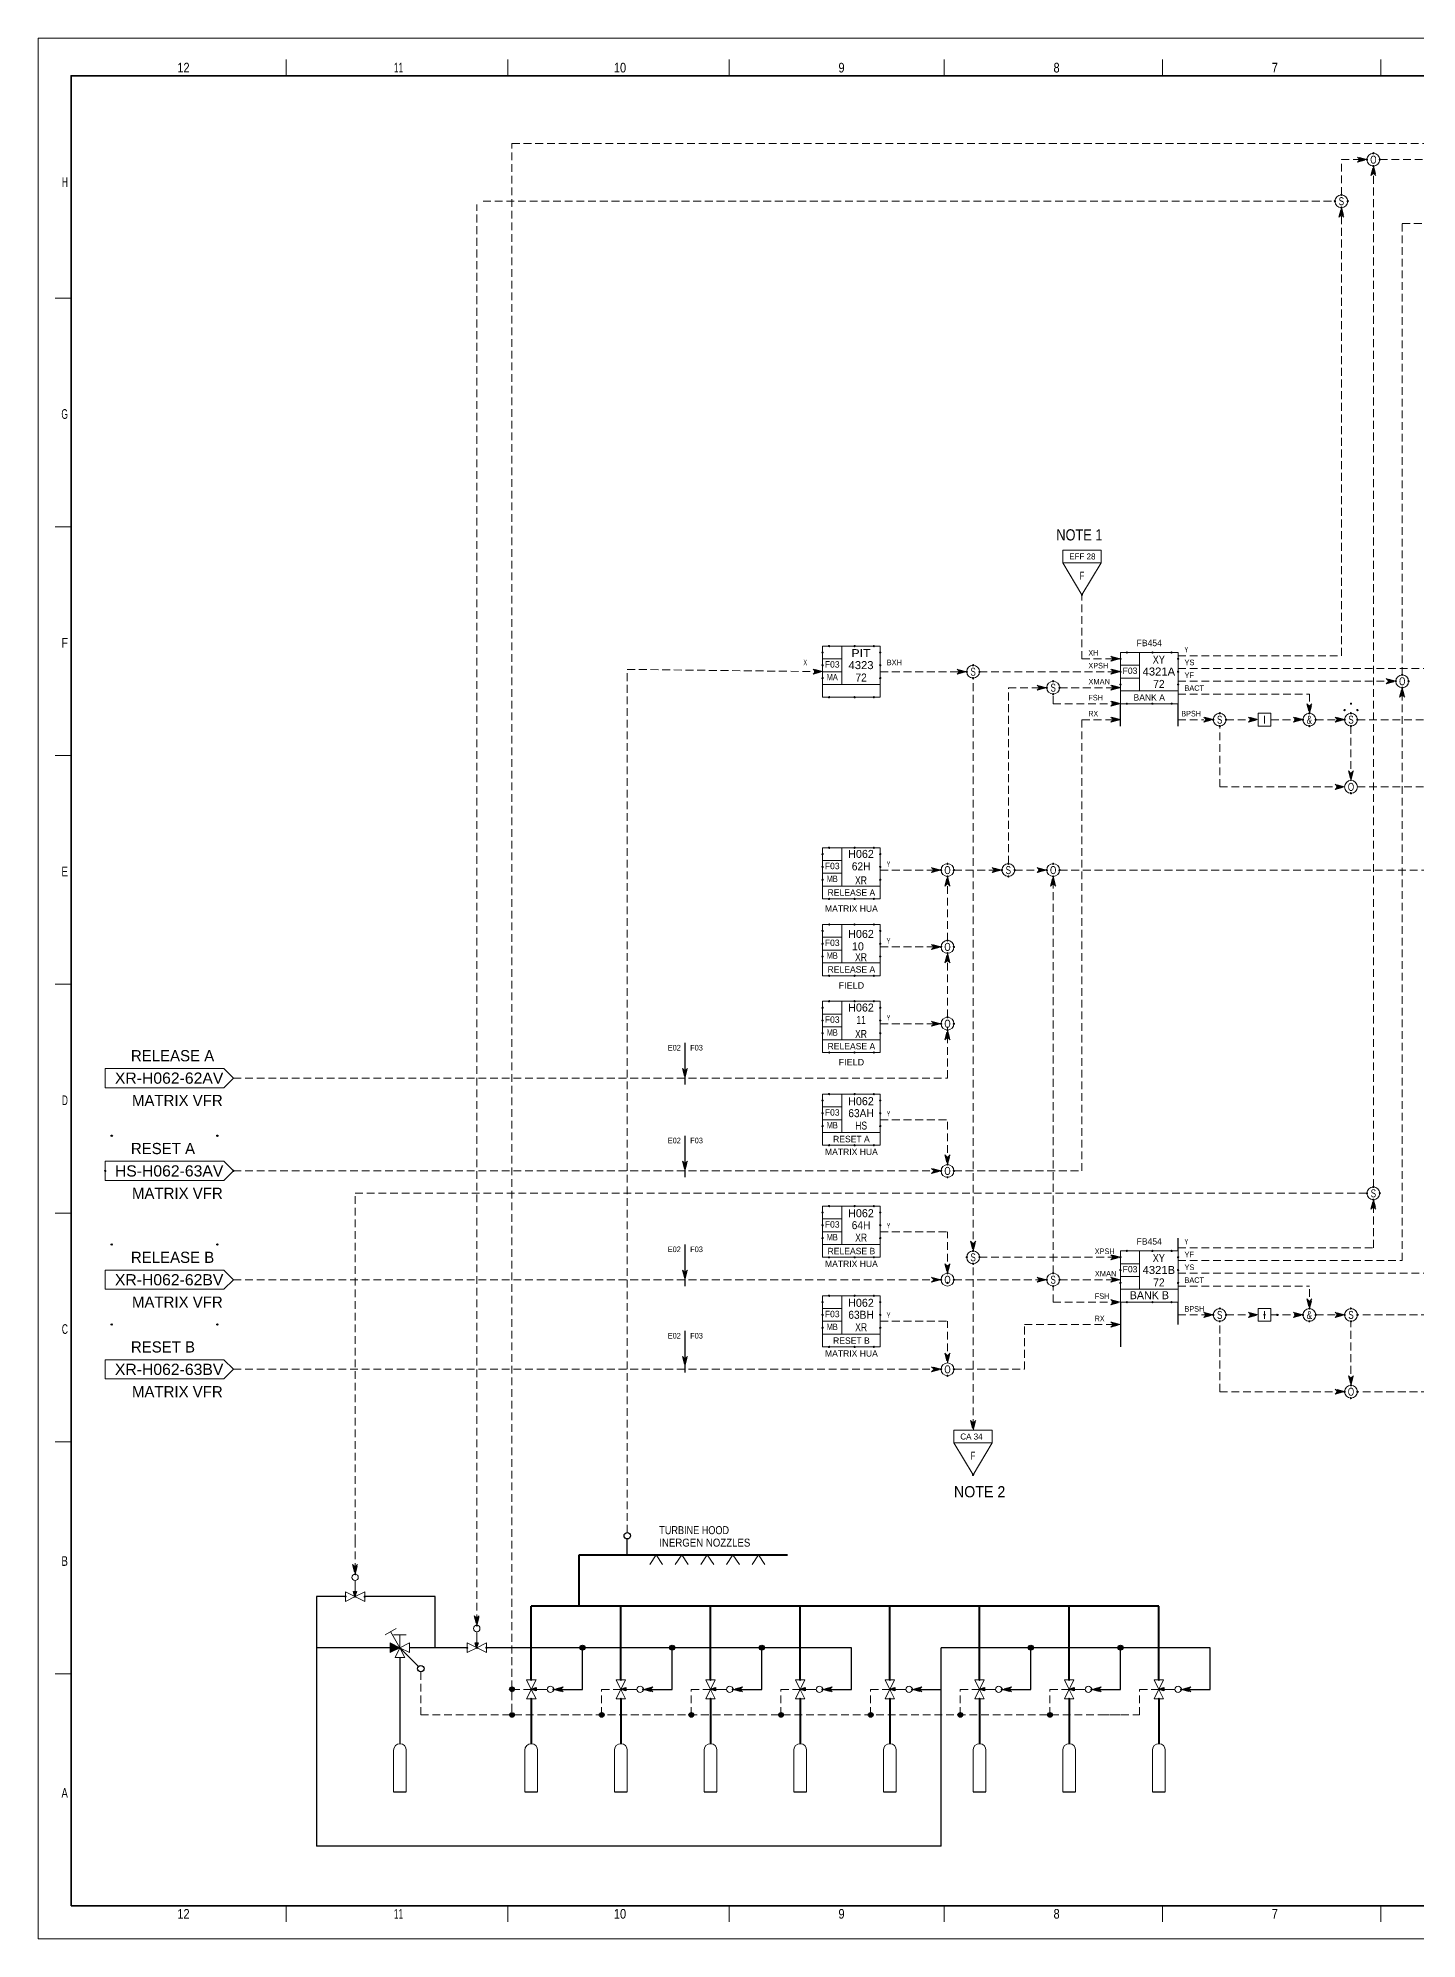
# Model space of a CAD drawing. Header units: millimetres. Extents: x 0 to 841, y 0 to 594.
# Drawn here: x 0 to 431, y 0 to 594 of the extents above; entities that cross this region are included whole.
import ezdxf
from ezdxf.enums import TextEntityAlignment as Align

# ---------------------------------------------------------------- set-up
doc = ezdxf.new("R2010")
doc.units = ezdxf.units.MM
doc.header["$LTSCALE"] = 0.81
doc.header["$PDMODE"] = 32
doc.header["$PDSIZE"] = 0.405
doc.linetypes.add('MEDIUM_DASHED', pattern=[4.5, 3, -1.5])
for name, color, linetype, lineweight in [('1', 7, 'Continuous', 13), ('18', 7, 'Continuous', 25), ('35', 7, 'Continuous', 25), ('46', 7, 'MEDIUM_DASHED', 13), ('47', 7, 'Continuous', 13), ('48', 7, 'Continuous', 13), ('49', 7, 'Continuous', 13), ('50', 7, 'Continuous', 25), ('51', 7, 'Continuous', 13), ('53', 7, 'Continuous', 13), ('8', 7, 'Continuous', 40), ('9', 7, 'Continuous', 13)]:
    doc.layers.add(name, color=color, linetype=linetype, lineweight=lineweight)
for name, color, linetype in [('12', 7, 'Continuous'), ('36', 7, 'Continuous'), ('43', 7, 'Continuous'), ('45', 7, 'Continuous')]:
    doc.layers.add(name, color=color, linetype=linetype)

msp = doc.modelspace()

# ---------------------------------------------------------------- hatches: boundary and pattern name
at = {"layer": '1'}
for points in [[(110, 92.5), (113, 91), (110, 89.5)], [(170.7685, 91.0189, 1), (169.2693, 91.0189, 1)], [(198.7685, 91.0189, 1), (197.2693, 91.0189, 1)], [(226.7685, 91.0189, 1), (225.2693, 91.0189, 1)], [(310.7685, 91.0189, 1), (309.2693, 91.0189, 1)], [(338.7685, 91.0189, 1), (337.2693, 91.0189, 1)], [(148.7685, 78.0189, 1), (147.2693, 78.0189, 1)], [(148.7685, 70.0189, 1), (147.2693, 70.0189, 1)], [(176.7685, 70.0189, 1), (175.2693, 70.0189, 1)], [(204.7685, 70.0189, 1), (203.2693, 70.0189, 1)], [(232.7685, 70.0189, 1), (231.2693, 70.0189, 1)], [(260.7685, 70.0189, 1), (259.2693, 70.0189, 1)], [(288.7685, 70.0189, 1), (287.2693, 70.0189, 1)], [(316.7685, 70.0189, 1), (315.2693, 70.0189, 1)]]:
    msp.add_hatch(color=256, dxfattribs=at).paths.add_polyline_path(points)

# ---------------------------------------------------------------- linework, layer by layer
for p, q in [((77.4913, 587.2614), (77.4913, 582.2276)), ((77.4913, 587.2614), (77.4913, 582.2276)), ((146.6543, 587.2614), (146.6543, 582.2276)), ((146.6543, 587.2614), (146.6543, 582.2276)), ((215.8173, 587.2614), (215.8173, 582.2276)), ((215.8173, 587.2614), (215.8173, 582.2276)), ((282.9756, 587.2614), (282.9756, 582.2276)), ((282.9756, 587.2614), (282.9756, 582.2276)), ((351.1362, 587.2614), (351.1362, 582.2276)), ((351.1362, 587.2614), (351.1362, 582.2276)), ((419.2969, 587.2614), (419.2969, 582.2276)), ((419.2969, 587.2614), (419.2969, 582.2276)), ((10.3331, 512.7606), (5.3213, 512.7606)), ((10.3331, 512.7606), (5.3213, 512.7606)), ((10.3331, 441.2795), (5.3213, 441.2795)), ((10.3331, 441.2795), (5.3213, 441.2795)), ((10.3331, 369.7992), (5.3213, 369.7992)), ((10.3331, 369.7992), (5.3213, 369.7992)), ((10.3331, 298.3181), (5.3213, 298.3181)), ((10.3331, 298.3181), (5.3213, 298.3181)), ((10.3331, 226.8378), (5.3213, 226.8378)), ((10.3331, 226.8378), (5.3213, 226.8378)), ((10.3331, 155.3567), (5.3213, 155.3567)), ((10.3331, 155.3567), (5.3213, 155.3567)), ((193, 120), (190.9992, 117)), ((193, 120), (195, 117)), ((201, 120), (198.9992, 117)), ((201, 120), (203, 117)), ((209, 120), (206.9992, 117)), ((209, 120), (211, 117)), ((217, 120), (214.9992, 117)), ((217, 120), (219, 117)), ((225, 120), (222.9992, 117)), ((225, 120), (227, 117)), ((108.3528, 95.0488), (111.8173, 97.0488)), ((113, 91), (110.085, 96.0488)), ((111, 95), (115, 95)), ((113, 91), (111.5, 88)), ((113, 91), (113, 95)), ((114.5, 88), (113, 91)), ((111.5, 88), (114.5, 88)), ((10.3331, 82.8693), (5.3213, 82.8693)), ((10.3331, 82.8693), (5.3213, 82.8693)), ((111, 46), (111, 59)), ((115, 46), (115, 59)), ((152, 46), (152, 59)), ((156, 46), (156, 59)), ((180, 46), (180, 59)), ((184, 46), (184, 59)), ((208, 46), (208, 59)), ((212, 46), (212, 59)), ((236, 46), (236, 59)), ((240, 46), (240, 59)), ((264, 46), (264, 59)), ((268, 46), (268, 59)), ((292, 46), (292, 59)), ((296, 46), (296, 59)), ((320, 46), (320, 59)), ((324, 46), (324, 59)), ((348, 46), (348, 59)), ((352, 46), (352, 59)), ((77.4913, 10.3819), (77.4913, 5.348)), ((77.4913, 10.3819), (77.4913, 5.348)), ((146.6543, 10.3819), (146.6543, 5.348)), ((146.6543, 10.3819), (146.6543, 5.348)), ((215.8173, 10.3819), (215.8173, 5.348)), ((215.8173, 10.3819), (215.8173, 5.348)), ((282.9756, 10.3819), (282.9756, 5.348)), ((282.9756, 10.3819), (282.9756, 5.348)), ((351.1362, 10.3819), (351.1362, 5.348)), ((351.1362, 10.3819), (351.1362, 5.348)), ((419.2969, 10.3819), (419.2969, 5.348)), ((419.2969, 10.3819), (419.2969, 5.348))]:
    msp.add_line(p, q, dxfattribs=at)
at = {"layer": '1', "lineweight": 25}
for p, q in [((338, 379), (338, 386)), ((356, 379), (356, 386)), ((202, 280), (202, 267)), ((202, 251), (202, 238)), ((202, 217), (202, 204)), ((356, 215), (356, 219)), ((338, 199), (338, 185)), ((356, 192), (356, 199)), ((202, 190), (202, 177)), ((10.3331, 10.3819), (10.3331, 156.3638)), ((184, 120), (184, 125)), ((113, 91), (118.8283, 85.1717)), ((111.0008, 46.0008), (115.0008, 46.0008)), ((152.0008, 46.0008), (156.0008, 46.0008)), ((180.0008, 46.0008), (184.0008, 46.0008)), ((208.0008, 46.0008), (212.0008, 46.0008)), ((236.0008, 46.0008), (240.0008, 46.0008)), ((264.0008, 46.0008), (268.0008, 46.0008)), ((292.0008, 46.0008), (296.0008, 46.0008)), ((320.0008, 46.0008), (324.0008, 46.0008)), ((348.0008, 46.0008), (352.0008, 46.0008))]:
    msp.add_line(p, q, dxfattribs=at)
at = {"layer": '1', "lineweight": 35}
msp.add_line((648.9504, 10.3819), (10.3331, 10.3819), dxfattribs=at)
msp.add_lwpolyline([(829.263, 112.0142), (829.263, 582.2276), (10.3331, 582.2276), (10.3331, 10.3819)], dxfattribs=at)
msp.add_lwpolyline([(829.263, 112.0142), (829.263, 582.2276), (10.3331, 582.2276), (10.3331, 10.3819)], dxfattribs=at)
at = {"layer": '1', "lineweight": 25}
msp.add_lwpolyline([(648.9504, 10.3819), (10.3331, 10.3819), (10.3331, 156.3638)], dxfattribs=at)
at = {"layer": '1'}
for points in [[(110, 92.5), (113, 91), (110, 89.5)], [(110, 92.5), (113, 91), (110, 89.5)], [(113, 91), (116, 89.5), (116, 92.5)]]:
    msp.add_lwpolyline(points, close=True, dxfattribs=at)
at = {"layer": '1', "lineweight": 25}
for centre, radius in [((184, 126), 1), ((170.0189, 91.0189), 0.7496), ((198.0189, 91.0189), 0.7496), ((226.0189, 91.0189), 0.7496), ((310.0189, 91.0189), 0.7496), ((338.0189, 91.0189), 0.7496), ((119.5355, 84.4645), 1), ((148.0189, 78.0189), 0.7496), ((148.0189, 70.0189), 0.7496), ((176.0189, 70.0189), 0.7496), ((204.0189, 70.0189), 0.7496), ((232.0189, 70.0189), 0.7496), ((260.0189, 70.0189), 0.7496), ((288.0189, 70.0189), 0.7496), ((316.0189, 70.0189), 0.7496)]:
    msp.add_circle(centre, radius, dxfattribs=at)
at = {"layer": '1'}
for centre in [(113, 59), (154, 59), (182, 59), (210, 59), (238, 59), (266, 59), (294, 59), (322, 59), (350, 59)]:
    msp.add_arc(centre, 2, 0, 179.99999, dxfattribs=at)
at = {"layer": '18'}
for p, q in [((110, 91), (87, 91)), ((134, 91), (116, 91)), ((254, 91), (140, 91)), ((170, 78), (170, 91)), ((198, 78), (198, 91)), ((226, 78), (226, 91)), ((254, 78), (254, 91)), ((282, 29), (282, 91)), ((113, 88), (113, 61)), ((161, 78), (170, 78)), ((189, 78), (198, 78)), ((219, 78), (226, 78)), ((247, 78), (254, 78)), ((275, 78), (282, 78)), ((282, 29), (87, 29))]:
    msp.add_line(p, q, dxfattribs=at)
for points in [[(96, 107), (87, 107), (87, 29)], [(124, 91), (124, 107), (102, 107)], [(359, 78), (366, 78), (366, 91), (282, 91)], [(303, 78), (310, 78), (310, 91)], [(331, 78), (338, 78), (338, 91)]]:
    msp.add_lwpolyline(points, dxfattribs=at)
at = {"layer": '43'}
for p in [(23, 251), (56, 251), (23, 217), (56, 217), (23, 192), (56, 192)]:
    msp.add_point(p, dxfattribs=at)
at = {"layer": '46'}
for p, q in [((148, 71), (148, 561)), ((148, 561), (458, 561)), ((417, 235), (417, 554)), ((419, 556), (436, 556)), ((137, 99), (137, 542)), ((139, 543), (405, 543)), ((407, 401), (407, 541)), ((426, 536), (483, 536)), ((426, 395), (426, 536)), ((326, 400), (326, 420)), ((326, 400), (338, 400)), ((356, 401), (407, 401)), ((184, 396.7173), (245, 396)), ((184, 127), (184, 396.7173)), ((263, 396), (290, 396)), ((292, 215), (292, 394)), ((294, 396), (338, 396)), ((356, 397), (458, 397)), ((356, 393), (424, 393)), ((303, 336), (303, 391)), ((303, 391), (315, 391)), ((317, 386), (317, 389)), ((319, 391), (338, 391)), ((356, 389), (397, 389)), ((397, 383), (397, 389)), ((426, 212), (426, 391)), ((317, 386), (338, 386)), ((326, 381), (338, 381)), ((326, 240), (326, 381)), ((356, 381), (364, 381)), ((371, 381), (380, 381)), ((385, 381), (395, 381)), ((399, 381), (408, 381)), ((412, 381), (777, 381)), ((369, 360), (369, 379)), ((410, 362), (410, 379)), ((369, 360), (408, 360)), ((412, 360), (777, 360)), ((263, 334), (282, 334)), ((286, 334), (301, 334)), ((305, 334), (315, 334)), ((319, 334), (445, 334)), ((284, 312), (284, 332)), ((317, 208), (317, 332)), ((263, 310), (282, 310)), ((284, 288), (284, 308)), ((263, 286), (282, 286)), ((284, 269), (284, 285)), ((61, 269), (284, 269)), ((263, 256), (284, 256)), ((284, 242), (284, 256)), ((61, 240), (282, 240)), ((286, 240), (326, 240)), ((99, 233), (415, 233)), ((99, 124), (99, 233)), ((417, 216), (417, 231)), ((263, 221), (284, 221)), ((284, 208), (284, 221)), ((356, 216), (417, 216)), ((292, 160), (292, 211)), ((294, 213), (338, 213)), ((356, 212), (426, 212)), ((356, 208), (458, 208)), ((61, 206), (282, 206)), ((286, 206), (315, 206)), ((317, 199), (317, 204)), ((319, 206), (338, 206)), ((356, 204), (397, 204)), ((397, 197), (397, 204)), ((263, 193), (284, 193)), ((284, 180), (284, 193)), ((308, 178), (308, 192)), ((356, 195), (367, 195)), ((369, 171), (369, 193)), ((371, 195), (380, 195)), ((385, 195), (395, 195)), ((399, 195), (408, 195)), ((410, 173), (410, 193)), ((777, 195), (412, 195)), ((61, 178), (282, 178)), ((286, 178), (308, 178)), ((369, 171), (408, 171)), ((777, 171), (412, 171)), ((99, 115), (99, 124)), ((119.5354, 70), (119.5354, 83.4646)), ((148, 78), (154, 78)), ((176, 78), (182, 78)), ((176, 70), (176, 78)), ((204, 78), (210, 78)), ((204, 70), (204, 78)), ((232, 78), (238, 78)), ((232, 70), (232, 78)), ((260, 78), (266, 78)), ((260, 70), (260, 78)), ((288, 78), (294, 78)), ((288, 70), (288, 78)), ((316, 78), (322, 78)), ((316, 70), (316, 78)), ((316, 78), (322, 78)), ((344, 78), (350, 78)), ((332, 70), (338, 70))]:
    msp.add_line(p, q, dxfattribs=at)
for points in [[(407, 545), (407, 556), (415, 556), (412, 556.8), (412.8, 556), (412, 555.2), (415, 556)], [(317, 199), (338, 199), (335, 199.8), (335.8, 199), (335, 198.2), (338, 199)], [(308, 192), (338, 192), (335, 192.8), (335.8, 192), (335, 191.2), (338, 192)], [(119.5354, 70), (344, 70), (344, 78)]]:
    msp.add_lwpolyline(points, dxfattribs=at)
for points in [[(414.6, 556), (412.4, 556.6), (413, 556), (412.4, 555.4)], [(414.2, 556), (412.8, 556.4), (413.2, 556), (412.8, 555.6)], [(413.8, 556), (413.2, 556.2), (413.4, 556), (413.2, 555.8)], [(417, 554), (417.8, 551), (417, 551.8), (416.2, 551)], [(417, 553.6), (417.6, 551.4), (417, 552), (416.4, 551.4)], [(417, 553.2), (417.4, 551.8), (417, 552.2), (416.6, 551.8)], [(417, 552.8), (417.2, 552.2), (417, 552.4), (416.8, 552.2)], [(407, 541), (407.8, 538), (407, 538.8), (406.2, 538)], [(407, 540.6), (407.6, 538.4), (407, 539), (406.4, 538.4)], [(407, 540.2), (407.4, 538.8), (407, 539.2), (406.6, 538.8)], [(407, 539.8), (407.2, 539.2), (407, 539.4), (406.8, 539.2)], [(338.0157, 400.0315), (335.0157, 400.8315), (335.8157, 400.0315), (335.0157, 399.2315)], [(337.6157, 400.0315), (335.4157, 400.6315), (336.0157, 400.0315), (335.4157, 399.4315)], [(337.2157, 400.0315), (335.8157, 400.4315), (336.2157, 400.0315), (335.8157, 399.6315)], [(336.8157, 400.0315), (336.2157, 400.2315), (336.4157, 400.0315), (336.2157, 399.8315)], [(245.0157, 396.0315), (242.0157, 396.8315), (242.8157, 396.0315), (242.0157, 395.2315)], [(244.6157, 396.0315), (242.4157, 396.6315), (243.0157, 396.0315), (242.4157, 395.4315)], [(244.2157, 396.0315), (242.8157, 396.4315), (243.2157, 396.0315), (242.8157, 395.6315)], [(243.8157, 396.0315), (243.2157, 396.2315), (243.4157, 396.0315), (243.2157, 395.8315)], [(290, 396), (287, 396.8), (287.8, 396), (287, 395.2)], [(289.6, 396), (287.4, 396.6), (288, 396), (287.4, 395.4)], [(289.2, 396), (287.8, 396.4), (288.2, 396), (287.8, 395.6)], [(288.8, 396), (288.2, 396.2), (288.4, 396), (288.2, 395.8)], [(338.0157, 396.0315), (335.0157, 396.8315), (335.8157, 396.0315), (335.0157, 395.2315)], [(337.6157, 396.0315), (335.4157, 396.6315), (336.0157, 396.0315), (335.4157, 395.4315)], [(337.2157, 396.0315), (335.8157, 396.4315), (336.2157, 396.0315), (335.8157, 395.6315)], [(336.8157, 396.0315), (336.2157, 396.2315), (336.4157, 396.0315), (336.2157, 395.8315)], [(424.0157, 393.0315), (421.0157, 393.8315), (421.8157, 393.0315), (421.0157, 392.2315)], [(423.6157, 393.0315), (421.4157, 393.6315), (422.0157, 393.0315), (421.4157, 392.4315)], [(423.2157, 393.0315), (421.8157, 393.4315), (422.2157, 393.0315), (421.8157, 392.6315)], [(422.8157, 393.0315), (422.2157, 393.2315), (422.4157, 393.0315), (422.2157, 392.8315)], [(315, 391), (312, 391.8), (312.8, 391), (312, 390.2)], [(314.6, 391), (312.4, 391.6), (313, 391), (312.4, 390.4)], [(314.2, 391), (312.8, 391.4), (313.2, 391), (312.8, 390.6)], [(313.8, 391), (313.2, 391.2), (313.4, 391), (313.2, 390.8)], [(338.0157, 391.0315), (335.0157, 391.8315), (335.8157, 391.0315), (335.0157, 390.2315)], [(338.0157, 386.0315), (335.0157, 386.8315), (335.8157, 386.0315), (335.0157, 385.2315)], [(337.6157, 391.0315), (335.4157, 391.6315), (336.0157, 391.0315), (335.4157, 390.4315)], [(337.6157, 386.0315), (335.4157, 386.6315), (336.0157, 386.0315), (335.4157, 385.4315)], [(337.2157, 391.0315), (335.8157, 391.4315), (336.2157, 391.0315), (335.8157, 390.6315)], [(337.2157, 386.0315), (335.8157, 386.4315), (336.2157, 386.0315), (335.8157, 385.6315)], [(336.8157, 391.0315), (336.2157, 391.2315), (336.4157, 391.0315), (336.2157, 390.8315)], [(336.8157, 386.0315), (336.2157, 386.2315), (336.4157, 386.0315), (336.2157, 385.8315)], [(426, 391), (426.8, 388), (426, 388.8), (425.2, 388)], [(426, 390.6), (426.6, 388.4), (426, 389), (425.4, 388.4)], [(426, 390.2), (426.4, 388.8), (426, 389.2), (425.6, 388.8)], [(426, 389.8), (426.2, 389.2), (426, 389.4), (425.8, 389.2)], [(338.0157, 381.0315), (335.0157, 381.8315), (335.8157, 381.0315), (335.0157, 380.2315)], [(337.6157, 381.0315), (335.4157, 381.6315), (336.0157, 381.0315), (335.4157, 380.4315)], [(337.2157, 381.0315), (335.8157, 381.4315), (336.2157, 381.0315), (335.8157, 380.6315)], [(336.8157, 381.0315), (336.2157, 381.2315), (336.4157, 381.0315), (336.2157, 380.8315)], [(367.0157, 381.0315), (364.0157, 381.8315), (364.8157, 381.0315), (364.0157, 380.2315)], [(366.6157, 381.0315), (364.4157, 381.6315), (365.0157, 381.0315), (364.4157, 380.4315)], [(366.2157, 381.0315), (364.8157, 381.4315), (365.2157, 381.0315), (364.8157, 380.6315)], [(365.8157, 381.0315), (365.2157, 381.2315), (365.4157, 381.0315), (365.2157, 380.8315)], [(381.0157, 381.0315), (378.0157, 381.8315), (378.8157, 381.0315), (378.0157, 380.2315)], [(380.6157, 381.0315), (378.4157, 381.6315), (379.0157, 381.0315), (378.4157, 380.4315)], [(380.2157, 381.0315), (378.8157, 381.4315), (379.2157, 381.0315), (378.8157, 380.6315)], [(379.8157, 381.0315), (379.2157, 381.2315), (379.4157, 381.0315), (379.2157, 380.8315)], [(395.0157, 381.0315), (392.0157, 381.8315), (392.8157, 381.0315), (392.0157, 380.2315)], [(394.6157, 381.0315), (392.4157, 381.6315), (393.0157, 381.0315), (392.4157, 380.4315)], [(394.2157, 381.0315), (392.8157, 381.4315), (393.2157, 381.0315), (392.8157, 380.6315)], [(393.8157, 381.0315), (393.2157, 381.2315), (393.4157, 381.0315), (393.2157, 380.8315)], [(397, 383), (397.8, 386), (397, 385.2), (396.2, 386)], [(397, 383.4), (397.6, 385.6), (397, 385), (396.4, 385.6)], [(397, 383.8), (397.4, 385.2), (397, 384.8), (396.6, 385.2)], [(397, 384.2), (397.2, 384.8), (397, 384.6), (396.8, 384.8)], [(408.0157, 381.0315), (405.0157, 381.8315), (405.8157, 381.0315), (405.0157, 380.2315)], [(407.6157, 381.0315), (405.4157, 381.6315), (406.0157, 381.0315), (405.4157, 380.4315)], [(407.2157, 381.0315), (405.8157, 381.4315), (406.2157, 381.0315), (405.8157, 380.6315)], [(406.8157, 381.0315), (406.2157, 381.2315), (406.4157, 381.0315), (406.2157, 380.8315)], [(410, 362), (410.8, 365), (410, 364.2), (409.2, 365)], [(410, 362.4), (410.6, 364.6), (410, 364), (409.4, 364.6)], [(410, 362.8), (410.4, 364.2), (410, 363.8), (409.6, 364.2)], [(410, 363.2), (410.2, 363.8), (410, 363.6), (409.8, 363.8)], [(408.0157, 360.0315), (405.0157, 360.8315), (405.8157, 360.0315), (405.0157, 359.2315)], [(407.6157, 360.0315), (405.4157, 360.6315), (406.0157, 360.0315), (405.4157, 359.4315)], [(407.2157, 360.0315), (405.8157, 360.4315), (406.2157, 360.0315), (405.8157, 359.6315)], [(406.8157, 360.0315), (406.2157, 360.2315), (406.4157, 360.0315), (406.2157, 359.8315)], [(282, 334), (279, 334.8), (279.8, 334), (279, 333.2)], [(281.6, 334), (279.4, 334.6), (280, 334), (279.4, 333.4)], [(281.2, 334), (279.8, 334.4), (280.2, 334), (279.8, 333.6)], [(280.8, 334), (280.2, 334.2), (280.4, 334), (280.2, 333.8)], [(301, 334), (298, 334.8), (298.8, 334), (298, 333.2)], [(300.6, 334), (298.4, 334.6), (299, 334), (298.4, 333.4)], [(300.2, 334), (298.8, 334.4), (299.2, 334), (298.8, 333.6)], [(299.8, 334), (299.2, 334.2), (299.4, 334), (299.2, 333.8)], [(315, 334), (312, 334.8), (312.8, 334), (312, 333.2)], [(314.6, 334), (312.4, 334.6), (313, 334), (312.4, 333.4)], [(314.2, 334), (312.8, 334.4), (313.2, 334), (312.8, 333.6)], [(313.8, 334), (313.2, 334.2), (313.4, 334), (313.2, 333.8)], [(284, 332), (284.8, 329), (284, 329.8), (283.2, 329)], [(284, 331.6), (284.6, 329.4), (284, 330), (283.4, 329.4)], [(284, 331.2), (284.4, 329.8), (284, 330.2), (283.6, 329.8)], [(284, 330.8), (284.2, 330.2), (284, 330.4), (283.8, 330.2)], [(317, 332), (317.8, 329), (317, 329.8), (316.2, 329)], [(317, 331.6), (317.6, 329.4), (317, 330), (316.4, 329.4)], [(317, 331.2), (317.4, 329.8), (317, 330.2), (316.6, 329.8)], [(317, 330.8), (317.2, 330.2), (317, 330.4), (316.8, 330.2)], [(282, 310), (279, 310.8), (279.8, 310), (279, 309.2)], [(281.6, 310), (279.4, 310.6), (280, 310), (279.4, 309.4)], [(281.2, 310), (279.8, 310.4), (280.2, 310), (279.8, 309.6)], [(280.8, 310), (280.2, 310.2), (280.4, 310), (280.2, 309.8)], [(284, 308), (284.8, 305), (284, 305.8), (283.2, 305)], [(284, 307.6), (284.6, 305.4), (284, 306), (283.4, 305.4)], [(284, 307.2), (284.4, 305.8), (284, 306.2), (283.6, 305.8)], [(284, 306.8), (284.2, 306.2), (284, 306.4), (283.8, 306.2)], [(282, 286), (279, 286.8), (279.8, 286), (279, 285.2)], [(281.6, 286), (279.4, 286.6), (280, 286), (279.4, 285.4)], [(281.2, 286), (279.8, 286.4), (280.2, 286), (279.8, 285.6)], [(280.8, 286), (280.2, 286.2), (280.4, 286), (280.2, 285.8)], [(284, 284), (284.8, 281), (284, 281.8), (283.2, 281)], [(284, 283.6), (284.6, 281.4), (284, 282), (283.4, 281.4)], [(284, 283.2), (284.4, 281.8), (284, 282.2), (283.6, 281.8)], [(284, 282.8), (284.2, 282.2), (284, 282.4), (283.8, 282.2)], [(202, 269), (202.8, 272), (202, 271.2), (201.2, 272)], [(202, 269.4), (202.6, 271.6), (202, 271), (201.4, 271.6)], [(202, 269.8), (202.4, 271.2), (202, 270.8), (201.6, 271.2)], [(202, 270.2), (202.2, 270.8), (202, 270.6), (201.8, 270.8)], [(284, 242), (284.8, 245), (284, 244.2), (283.2, 245)], [(284, 242.4), (284.6, 244.6), (284, 244), (283.4, 244.6)], [(284, 242.8), (284.4, 244.2), (284, 243.8), (283.6, 244.2)], [(284, 243.2), (284.2, 243.8), (284, 243.6), (283.8, 243.8)], [(202, 240), (202.8, 243), (202, 242.2), (201.2, 243)], [(202, 240.4), (202.6, 242.6), (202, 242), (201.4, 242.6)], [(202, 240.8), (202.4, 242.2), (202, 241.8), (201.6, 242.2)], [(202, 241.2), (202.2, 241.8), (202, 241.6), (201.8, 241.8)], [(282, 240), (279, 240.8), (279.8, 240), (279, 239.2)], [(281.6, 240), (279.4, 240.6), (280, 240), (279.4, 239.4)], [(281.2, 240), (279.8, 240.4), (280.2, 240), (279.8, 239.6)], [(280.8, 240), (280.2, 240.2), (280.4, 240), (280.2, 239.8)], [(417, 231), (417.8, 228), (417, 228.8), (416.2, 228)], [(417, 230.6), (417.6, 228.4), (417, 229), (416.4, 228.4)], [(417, 230.2), (417.4, 228.8), (417, 229.2), (416.6, 228.8)], [(417, 229.8), (417.2, 229.2), (417, 229.4), (416.8, 229.2)], [(292, 215), (292.8, 218), (292, 217.2), (291.2, 218)], [(292, 215.4), (292.6, 217.6), (292, 217), (291.4, 217.6)], [(292, 215.8), (292.4, 217.2), (292, 216.8), (291.6, 217.2)], [(292, 216.2), (292.2, 216.8), (292, 216.6), (291.8, 216.8)], [(202, 206), (202.8, 209), (202, 208.2), (201.2, 209)], [(202, 206.4), (202.6, 208.6), (202, 208), (201.4, 208.6)], [(202, 206.8), (202.4, 208.2), (202, 207.8), (201.6, 208.2)], [(284, 208), (284.8, 211), (284, 210.2), (283.2, 211)], [(284, 208.4), (284.6, 210.6), (284, 210), (283.4, 210.6)], [(284, 208.8), (284.4, 210.2), (284, 209.8), (283.6, 210.2)], [(284, 209.2), (284.2, 209.8), (284, 209.6), (283.8, 209.8)], [(338, 213), (335, 213.8), (335.8, 213), (335, 212.2)], [(337.6, 213), (335.4, 213.6), (336, 213), (335.4, 212.4)], [(337.2, 213), (335.8, 213.4), (336.2, 213), (335.8, 212.6)], [(336.8, 213), (336.2, 213.2), (336.4, 213), (336.2, 212.8)], [(202, 207.2), (202.2, 207.8), (202, 207.6), (201.8, 207.8)], [(282, 206), (279, 206.8), (279.8, 206), (279, 205.2)], [(281.6, 206), (279.4, 206.6), (280, 206), (279.4, 205.4)], [(281.2, 206), (279.8, 206.4), (280.2, 206), (279.8, 205.6)], [(280.8, 206), (280.2, 206.2), (280.4, 206), (280.2, 205.8)], [(315, 206), (312, 206.8), (312.8, 206), (312, 205.2)], [(314.6, 206), (312.4, 206.6), (313, 206), (312.4, 205.4)], [(314.2, 206), (312.8, 206.4), (313.2, 206), (312.8, 205.6)], [(313.8, 206), (313.2, 206.2), (313.4, 206), (313.2, 205.8)], [(338, 206), (335, 206.8), (335.8, 206), (335, 205.2)], [(337.6, 206), (335.4, 206.6), (336, 206), (335.4, 205.4)], [(337.2, 206), (335.8, 206.4), (336.2, 206), (335.8, 205.6)], [(336.8, 206), (336.2, 206.2), (336.4, 206), (336.2, 205.8)], [(337.6, 199), (335.4, 199.6), (336, 199), (335.4, 198.4)], [(337.2, 199), (335.8, 199.4), (336.2, 199), (335.8, 198.6)], [(336.8, 199), (336.2, 199.2), (336.4, 199), (336.2, 198.8)], [(397, 197), (397.8, 200), (397, 199.2), (396.2, 200)], [(397, 197.4), (397.6, 199.6), (397, 199), (396.4, 199.6)], [(397, 197.8), (397.4, 199.2), (397, 198.8), (396.6, 199.2)], [(397, 198.2), (397.2, 198.8), (397, 198.6), (396.8, 198.8)], [(337.6, 192), (335.4, 192.6), (336, 192), (335.4, 191.4)], [(337.2, 192), (335.8, 192.4), (336.2, 192), (335.8, 191.6)], [(336.8, 192), (336.2, 192.2), (336.4, 192), (336.2, 191.8)], [(367.0157, 195.0315), (364.0157, 195.8315), (364.8157, 195.0315), (364.0157, 194.2315)], [(366.6157, 195.0315), (364.4157, 195.6315), (365.0157, 195.0315), (364.4157, 194.4315)], [(366.2157, 195.0315), (364.8157, 195.4315), (365.2157, 195.0315), (364.8157, 194.6315)], [(365.8157, 195.0315), (365.2157, 195.2315), (365.4157, 195.0315), (365.2157, 194.8315)], [(381.0157, 195.0315), (378.0157, 195.8315), (378.8157, 195.0315), (378.0157, 194.2315)], [(380.6157, 195.0315), (378.4157, 195.6315), (379.0157, 195.0315), (378.4157, 194.4315)], [(380.2157, 195.0315), (378.8157, 195.4315), (379.2157, 195.0315), (378.8157, 194.6315)], [(379.8157, 195.0315), (379.2157, 195.2315), (379.4157, 195.0315), (379.2157, 194.8315)], [(395.0157, 195.0315), (392.0157, 195.8315), (392.8157, 195.0315), (392.0157, 194.2315)], [(394.6157, 195.0315), (392.4157, 195.6315), (393.0157, 195.0315), (392.4157, 194.4315)], [(394.2157, 195.0315), (392.8157, 195.4315), (393.2157, 195.0315), (392.8157, 194.6315)], [(393.8157, 195.0315), (393.2157, 195.2315), (393.4157, 195.0315), (393.2157, 194.8315)], [(408.0157, 195.0315), (405.0157, 195.8315), (405.8157, 195.0315), (405.0157, 194.2315)], [(407.6157, 195.0315), (405.4157, 195.6315), (406.0157, 195.0315), (405.4157, 194.4315)], [(407.2157, 195.0315), (405.8157, 195.4315), (406.2157, 195.0315), (405.8157, 194.6315)], [(406.8157, 195.0315), (406.2157, 195.2315), (406.4157, 195.0315), (406.2157, 194.8315)], [(202, 179), (202.8, 182), (202, 181.2), (201.2, 182)], [(202, 179.4), (202.6, 181.6), (202, 181), (201.4, 181.6)], [(202, 179.8), (202.4, 181.2), (202, 180.8), (201.6, 181.2)], [(202, 180.2), (202.2, 180.8), (202, 180.6), (201.8, 180.8)], [(282, 178), (279, 178.8), (279.8, 178), (279, 177.2)], [(281.6, 178), (279.4, 178.6), (280, 178), (279.4, 177.4)], [(281.2, 178), (279.8, 178.4), (280.2, 178), (279.8, 177.6)], [(284, 180), (284.8, 183), (284, 182.2), (283.2, 183)], [(284, 180.4), (284.6, 182.6), (284, 182), (283.4, 182.6)], [(284, 180.8), (284.4, 182.2), (284, 181.8), (283.6, 182.2)], [(284, 181.2), (284.2, 181.8), (284, 181.6), (283.8, 181.8)], [(280.8, 178), (280.2, 178.2), (280.4, 178), (280.2, 177.8)], [(410, 173), (410.8, 176), (410, 175.2), (409.2, 176)], [(410, 173.4), (410.6, 175.6), (410, 175), (409.4, 175.6)], [(410, 173.8), (410.4, 175.2), (410, 174.8), (409.6, 175.2)], [(410, 174.2), (410.2, 174.8), (410, 174.6), (409.8, 174.8)], [(408.0157, 171.0315), (405.0157, 171.8315), (405.8157, 171.0315), (405.0157, 170.2315)], [(407.6157, 171.0315), (405.4157, 171.6315), (406.0157, 171.0315), (405.4157, 170.4315)], [(407.2157, 171.0315), (405.8157, 171.4315), (406.2157, 171.0315), (405.8157, 170.6315)], [(406.8157, 171.0315), (406.2157, 171.2315), (406.4157, 171.0315), (406.2157, 170.8315)], [(292, 159), (292.8, 162), (292, 161.2), (291.2, 162)], [(292, 159.4), (292.6, 161.6), (292, 161), (291.4, 161.6)], [(292, 159.8), (292.4, 161.2), (292, 160.8), (291.6, 161.2)], [(292, 160.2), (292.2, 160.8), (292, 160.6), (291.8, 160.8)], [(99, 114), (99.8, 117), (99, 116.2), (98.2, 117)], [(99, 114.4), (99.6, 116.6), (99, 116), (98.4, 116.6)], [(99, 114.8), (99.4, 116.2), (99, 115.8), (98.6, 116.2)], [(99, 115.2), (99.2, 115.8), (99, 115.6), (98.8, 115.8)], [(137, 98), (137.8, 101), (137, 100.2), (136.2, 101)], [(137, 98.4), (137.6, 100.6), (137, 100), (136.4, 100.6)], [(137, 98.8), (137.4, 100.2), (137, 99.8), (136.6, 100.2)], [(137, 99.2), (137.2, 99.8), (137, 99.6), (136.8, 99.8)], [(161, 78), (164, 77.2), (163.2, 78), (164, 78.8)], [(161.4, 78), (163.6, 77.4), (163, 78), (163.6, 78.6)], [(161.8, 78), (163.2, 77.6), (162.8, 78), (163.2, 78.4)], [(162.2, 78), (162.8, 77.8), (162.6, 78), (162.8, 78.2)], [(189, 78), (192, 77.2), (191.2, 78), (192, 78.8)], [(189.4, 78), (191.6, 77.4), (191, 78), (191.6, 78.6)], [(189.8, 78), (191.2, 77.6), (190.8, 78), (191.2, 78.4)], [(190.2, 78), (190.8, 77.8), (190.6, 78), (190.8, 78.2)], [(217, 78), (220, 77.2), (219.2, 78), (220, 78.8)], [(217.4, 78), (219.6, 77.4), (219, 78), (219.6, 78.6)], [(217.8, 78), (219.2, 77.6), (218.8, 78), (219.2, 78.4)], [(218.2, 78), (218.8, 77.8), (218.6, 78), (218.8, 78.2)], [(245, 78), (248, 77.2), (247.2, 78), (248, 78.8)], [(245.4, 78), (247.6, 77.4), (247, 78), (247.6, 78.6)], [(245.8, 78), (247.2, 77.6), (246.8, 78), (247.2, 78.4)], [(246.2, 78), (246.8, 77.8), (246.6, 78), (246.8, 78.2)], [(273, 78), (276, 77.2), (275.2, 78), (276, 78.8)], [(273.4, 78), (275.6, 77.4), (275, 78), (275.6, 78.6)], [(273.8, 78), (275.2, 77.6), (274.8, 78), (275.2, 78.4)], [(274.2, 78), (274.8, 77.8), (274.6, 78), (274.8, 78.2)], [(301, 78), (304, 77.2), (303.2, 78), (304, 78.8)], [(301.4, 78), (303.6, 77.4), (303, 78), (303.6, 78.6)], [(301.8, 78), (303.2, 77.6), (302.8, 78), (303.2, 78.4)], [(302.2, 78), (302.8, 77.8), (302.6, 78), (302.8, 78.2)], [(329, 78), (332, 77.2), (331.2, 78), (332, 78.8)], [(329.4, 78), (331.6, 77.4), (331, 78), (331.6, 78.6)], [(329.8, 78), (331.2, 77.6), (330.8, 78), (331.2, 78.4)], [(330.2, 78), (330.8, 77.8), (330.6, 78), (330.8, 78.2)], [(357, 78), (360, 77.2), (359.2, 78), (360, 78.8)], [(357.4, 78), (359.6, 77.4), (359, 78), (359.6, 78.6)], [(357.8, 78), (359.2, 77.6), (358.8, 78), (359.2, 78.4)], [(358.2, 78), (358.8, 77.8), (358.6, 78), (358.8, 78.2)]]:
    msp.add_lwpolyline(points, close=True, dxfattribs=at)
at = {"layer": '47'}
for p, q in [((99, 107), (99, 112)), ((137, 91), (137, 96)), ((154, 78), (159, 78)), ((182, 78), (187, 78)), ((210, 78), (215, 78)), ((238, 78), (243, 78)), ((266, 78), (271, 78)), ((294, 78), (299, 78)), ((322, 78), (327, 78)), ((350, 78), (355, 78))]:
    msp.add_line(p, q, dxfattribs=at)
for points in [[(99, 107), (102, 108.5), (102, 105.5), (96, 108.5), (96, 105.5)], [(137, 91), (140, 92.5), (140, 89.5), (134, 92.5), (134, 89.5)], [(154, 78), (155.5, 75), (152.5, 75), (155.5, 81), (152.5, 81)], [(182, 78), (183.5, 75), (180.5, 75), (183.5, 81), (180.5, 81)], [(210, 78), (211.5, 75), (208.5, 75), (211.5, 81), (208.5, 81)], [(238, 78), (239.5, 75), (236.5, 75), (239.5, 81), (236.5, 81)], [(266, 78), (267.5, 75), (264.5, 75), (267.5, 81), (264.5, 81)], [(294, 78), (295.5, 75), (292.5, 75), (295.5, 81), (292.5, 81)], [(322, 78), (323.5, 75), (320.5, 75), (323.5, 81), (320.5, 81)], [(350, 78), (351.5, 75), (348.5, 75), (351.5, 81), (348.5, 81)]]:
    msp.add_lwpolyline(points, close=True, dxfattribs=at)
for centre in [(99, 113), (137, 97), (160, 78), (188, 78), (216, 78), (244, 78), (272, 78), (300, 78), (328, 78), (356, 78)]:
    msp.add_circle(centre, 1, dxfattribs=at)
for p in [(99, 114), (96, 107), (99, 107), (102, 107), (137, 98), (134, 91), (137, 91), (140, 91), (154, 81), (154, 78), (161, 78), (182, 81), (182, 78), (189, 78), (210, 81), (210, 78), (217, 78), (238, 81), (238, 78), (245, 78), (266, 81), (266, 78), (273, 78), (294, 81), (294, 78), (301, 78), (322, 81), (322, 78), (329, 78), (350, 81), (350, 78), (357, 78), (154, 75), (182, 75), (210, 75), (238, 75), (266, 75), (294, 75), (322, 75), (350, 75)]:
    msp.add_point(p, dxfattribs=at)
at = {"layer": '48'}
for p, q in [((251, 404), (251, 392)), ((245, 400), (251, 400)), ((338, 398), (344, 398)), ((344, 402), (344, 390)), ((245, 396), (251, 396)), ((338, 394), (344, 394)), ((251, 341), (251, 329)), ((245, 337), (251, 337)), ((245, 333), (251, 333)), ((251, 317), (251, 305)), ((245, 313), (251, 313)), ((245, 309), (251, 309)), ((251, 293), (251, 281)), ((245, 289), (251, 289)), ((245, 285), (251, 285)), ((251, 264), (251, 252)), ((245, 260), (251, 260)), ((245, 256), (251, 256)), ((251, 229), (251, 217)), ((245, 225), (251, 225)), ((245, 221), (251, 221)), ((344, 215), (344, 203)), ((338, 211), (344, 211)), ((338, 207), (344, 207)), ((245, 197), (251, 197)), ((251, 201), (251, 189)), ((245, 193), (251, 193))]:
    msp.add_line(p, q, dxfattribs=at)
for points in [[(245, 404), (263, 404), (263, 392), (245, 392)], [(338, 402), (356, 402), (356, 390), (338, 390)], [(381, 379), (385, 379), (385, 383), (381, 383)], [(245, 341), (263, 341), (263, 329), (245, 329)], [(245, 317), (263, 317), (263, 305), (245, 305)], [(245, 293), (263, 293), (263, 281), (245, 281)], [(245, 264), (263, 264), (263, 252), (245, 252)], [(245, 229), (263, 229), (263, 217), (245, 217)], [(338, 215), (356, 215), (356, 203), (338, 203)], [(245, 201), (263, 201), (263, 189), (245, 189)], [(381, 193), (385, 193), (385, 197), (381, 197)]]:
    msp.add_lwpolyline(points, close=True, dxfattribs=at)
for points in [[(245, 392), (245, 388), (263, 388), (263, 392)], [(338, 390), (338, 386), (356, 386), (356, 390)], [(245, 329), (245, 325), (263, 325), (263, 329)], [(245, 305), (245, 301), (263, 301), (263, 305)], [(245, 281), (245, 277), (263, 277), (263, 281)], [(245, 252), (245, 248), (263, 248), (263, 252)], [(245, 217), (245, 213), (263, 213), (263, 217)], [(338, 203), (338, 199), (356, 199), (356, 203)], [(245, 189), (245, 185), (263, 185), (263, 189)]]:
    msp.add_lwpolyline(points, dxfattribs=at)
for centre in [(417, 556), (407, 543), (292, 396), (317, 391), (426, 393), (369, 381), (397, 381), (410, 381), (410, 360), (284, 334), (303, 334), (317, 334), (284, 310), (284, 286), (284, 240), (417, 233), (292, 213), (284, 206), (317, 206), (369, 195), (397, 195), (410, 195), (284, 178), (410, 171)]:
    msp.add_circle(centre, 2, dxfattribs=at)
for p in [(415, 556), (417, 558), (417, 554), (419, 556), (405, 543), (407, 545), (407, 541), (409, 543), (247, 404), (255, 404), (261, 404), (245, 402), (245, 398), (263, 402), (263, 398), (292, 398), (338, 400), (340, 402), (348, 402), (354, 402), (356, 400), (245, 394), (263, 394), (290, 396), (292, 394), (294, 396), (317, 393), (338, 396), (338, 392), (356, 396), (356, 392), (424, 393), (426, 395), (428, 393), (247, 388), (255, 388), (261, 388), (315, 391), (317, 389), (319, 391), (340, 386), (348, 386), (354, 386), (410, 386), (426, 391), (367, 381), (369, 383), (371, 381), (395, 381), (397, 383), (399, 381), (408, 384), (408, 381), (410, 383), (412, 384), (412, 381), (369, 379), (397, 379), (410, 379), (410, 358), (245, 339), (247, 341), (255, 341), (261, 341), (263, 339), (245, 335), (263, 335), (282, 334), (284, 336), (286, 334), (301, 334), (303, 336), (305, 334), (315, 334), (317, 336), (319, 334), (245, 331), (263, 331), (284, 332), (303, 332), (317, 332), (247, 325), (255, 325), (261, 325), (245, 315), (247, 317), (255, 317), (261, 317), (263, 315), (245, 311), (263, 311), (282, 310), (284, 312), (286, 310), (245, 307), (263, 307), (284, 308), (247, 301), (255, 301), (261, 301), (245, 291), (247, 293), (255, 293), (261, 293), (263, 291), (245, 287), (263, 287), (282, 286), (284, 288), (286, 286), (245, 283), (263, 283), (284, 284), (247, 277), (255, 277), (261, 277), (245, 262), (247, 264), (255, 264), (261, 264), (263, 262), (245, 258), (263, 258), (245, 254), (263, 254), (247, 248), (255, 248), (261, 248), (282, 240), (284, 242), (284, 238), (286, 240), (415, 233), (417, 235), (419, 233), (245, 227), (247, 229), (255, 229), (261, 229), (263, 227), (417, 231), (245, 223), (263, 223), (245, 219), (263, 219), (292, 215), (340, 215), (348, 215), (354, 215), (247, 213), (255, 213), (261, 213), (284, 208), (290, 213), (292, 211), (294, 213), (317, 208), (338, 213), (338, 209), (356, 213), (356, 209), (282, 206), (284, 205), (286, 206), (315, 206), (317, 204), (319, 206), (338, 205), (356, 205), (245, 199), (247, 201), (255, 201), (261, 201), (263, 199), (340, 199), (348, 199), (354, 199), (369, 197), (397, 197), (410, 197), (245, 195), (245, 191), (263, 195), (263, 191), (367, 195), (369, 193), (371, 195), (383, 195), (387, 195), (395, 195), (397, 193), (399, 195), (408, 195), (410, 193), (412, 195), (247, 185), (255, 185), (261, 185), (282, 178), (284, 181), (286, 178), (284, 176), (410, 173), (408, 171), (410, 169), (412, 171)]:
    msp.add_point(p, dxfattribs=at)
at = {"layer": '49'}
for p in [(21, 240), (61, 240)]:
    msp.add_point(p, dxfattribs=at)
at = {"layer": '50'}
for points in [[(98.9606, 107.0787), (98.4606, 108.5787), (99.4606, 108.5787)], [(136.9606, 91.0787), (136.4606, 92.5787), (137.4606, 92.5787)], [(154.0787, 78.0394), (155.5787, 78.5394), (155.5787, 77.5394)], [(182.0787, 78.0394), (183.5787, 78.5394), (183.5787, 77.5394)], [(210.0787, 78.0394), (211.5787, 78.5394), (211.5787, 77.5394)], [(238.0787, 78.0394), (239.5787, 78.5394), (239.5787, 77.5394)], [(266.0787, 78.0394), (267.5787, 78.5394), (267.5787, 77.5394)], [(294.0787, 78.0394), (295.5787, 78.5394), (295.5787, 77.5394)], [(322.0787, 78.0394), (323.5787, 78.5394), (323.5787, 77.5394)], [(350.0787, 78.0394), (351.5787, 78.5394), (351.5787, 77.5394)]]:
    msp.add_lwpolyline(points, close=True, dxfattribs=at)
for points in [[(99, 107.315), (98.6063, 108.4961), (99.315, 108.4961), (99, 107.5512), (98.7638, 108.4173), (99.1575, 108.4173), (99, 107.7874), (98.8425, 108.3386), (99, 108.3386), (99, 108.0236)], [(137, 91.315), (136.6063, 92.4961), (137.315, 92.4961), (137, 91.5512), (136.7638, 92.4173), (137.1575, 92.4173), (137, 91.7874), (136.8425, 92.3386), (137, 92.3386), (137, 92.0236)], [(154.315, 78), (155.4961, 78.3937), (155.4961, 77.685), (154.5512, 78), (155.4173, 78.2362), (155.4173, 77.8425), (154.7874, 78), (155.3386, 78.1575), (155.3386, 78), (155.0236, 78)], [(182.315, 78), (183.4961, 78.3937), (183.4961, 77.685), (182.5512, 78), (183.4173, 78.2362), (183.4173, 77.8425), (182.7874, 78), (183.3386, 78.1575), (183.3386, 78), (183.0236, 78)], [(210.315, 78), (211.4961, 78.3937), (211.4961, 77.685), (210.5512, 78), (211.4173, 78.2362), (211.4173, 77.8425), (210.7874, 78), (211.3386, 78.1575), (211.3386, 78), (211.0236, 78)], [(238.315, 78), (239.4961, 78.3937), (239.4961, 77.685), (238.5512, 78), (239.4173, 78.2362), (239.4173, 77.8425), (238.7874, 78), (239.3386, 78.1575), (239.3386, 78), (239.0236, 78)], [(266.315, 78), (267.4961, 78.3937), (267.4961, 77.685), (266.5512, 78), (267.4173, 78.2362), (267.4173, 77.8425), (266.7874, 78), (267.3386, 78.1575), (267.3386, 78), (267.0236, 78)], [(294.315, 78), (295.4961, 78.3937), (295.4961, 77.685), (294.5512, 78), (295.4173, 78.2362), (295.4173, 77.8425), (294.7874, 78), (295.3386, 78.1575), (295.3386, 78), (295.0236, 78)], [(322.315, 78), (323.4961, 78.3937), (323.4961, 77.685), (322.5512, 78), (323.4173, 78.2362), (323.4173, 77.8425), (322.7874, 78), (323.3386, 78.1575), (323.3386, 78), (323.0236, 78)], [(350.315, 78), (351.4961, 78.3937), (351.4961, 77.685), (350.5512, 78), (351.4173, 78.2362), (351.4173, 77.8425), (350.7874, 78), (351.3386, 78.1575), (351.3386, 78), (351.0236, 78)]]:
    msp.add_lwpolyline(points, dxfattribs=at)
at = {"layer": '51'}
for points in [[(58, 272), (21, 272), (21, 266), (58, 266), (61, 269)], [(58, 243), (21, 243), (21, 237), (58, 237), (61, 240)], [(58, 209), (21, 209), (21, 203), (58, 203), (61, 206)], [(58, 181), (21, 181), (21, 175), (58, 175), (61, 178)]]:
    msp.add_lwpolyline(points, close=True, dxfattribs=at)
at = {"layer": '53'}
for points in [[(320, 434), (332, 434), (332, 430), (320, 430)], [(286, 159), (298, 159), (298, 155), (286, 155)]]:
    msp.add_lwpolyline(points, close=True, dxfattribs=at)
for points in [[(332, 430), (326, 420), (320, 430)], [(298, 155), (292, 145), (286, 155)]]:
    msp.add_lwpolyline(points, dxfattribs=at)
for p in [(326, 420), (292, 145)]:
    msp.add_point(p, dxfattribs=at)
at = {"layer": '8'}
for p, q in [((169, 104), (169, 120)), ((169, 120), (234, 120)), ((154, 81), (154, 104)), ((350, 104), (154, 104)), ((182, 81), (182, 104)), ((210, 81), (210, 104)), ((238, 81), (238, 104)), ((266, 81), (266, 104)), ((294, 81), (294, 104)), ((322, 81), (322, 104)), ((350, 81), (350, 104)), ((154, 75), (154, 61)), ((182, 75), (182, 61)), ((210, 75), (210, 61)), ((238, 75), (238, 61)), ((266, 75), (266, 61)), ((294, 75), (294, 61)), ((322, 75), (322, 61)), ((350, 75), (350, 61))]:
    msp.add_line(p, q, dxfattribs=at)
at = {"layer": '9'}
msp.add_lwpolyline([(0, 0), (841, 0), (841, 594), (0, 594)], close=True, dxfattribs=at)
msp.add_lwpolyline([(0, 0), (841, 0), (841, 594), (0, 594)], close=True, dxfattribs=at)

# ---------------------------------------------------------------- texts
at = {"layer": '1'}
for s, width, p in [('12', 0.85, (45.415, 583.2346)), ('12', 0.85, (45.415, 583.2346)), ('11', 0.65, (112.5776, 583.2346)), ('11', 0.65, (112.5776, 583.2346)), ('10', 0.85, (181.7362, 583.2346)), ('10', 0.85, (181.7362, 583.2346)), ('9', 0.85, (250.9055, 583.2346)), ('9', 0.85, (250.9055, 583.2346)), ('8', 0.85, (318.0638, 583.2346)), ('8', 0.85, (318.0638, 583.2346)), ('7', 0.85, (386.2244, 583.2346)), ('7', 0.85, (386.2244, 583.2346)), ('12', 0.85, (45.415, 6.3543)), ('12', 0.85, (45.415, 6.3543)), ('11', 0.65, (112.5776, 6.3543)), ('11', 0.65, (112.5776, 6.3543)), ('10', 0.85, (181.7362, 6.3543)), ('10', 0.85, (181.7362, 6.3543)), ('9', 0.85, (250.9055, 6.3543)), ('9', 0.85, (250.9055, 6.3543)), ('8', 0.85, (318.0638, 6.3543)), ('8', 0.85, (318.0638, 6.3543)), ('7', 0.85, (386.2244, 6.3543)), ('7', 0.85, (386.2244, 6.3543))]:
    msp.add_text(s, height=3.02, dxfattribs=dict(at, width=width)).set_placement(p, align=Align.CENTER)
for s, width, p in [('H', 0.65, (9.3291, 547.4945)), ('H', 0.65, (9.3291, 547.4945)), ('G', 0.65, (9.3291, 475.0071)), ('G', 0.65, (9.3291, 475.0071)), ('F', 0.8, (9.3291, 403.526)), ('F', 0.8, (9.3291, 403.526)), ('E', 0.75, (9.3291, 332.0449)), ('E', 0.75, (9.3291, 332.0449)), ('D', 0.65, (9.3291, 260.5646)), ('D', 0.65, (9.3291, 260.5646)), ('C', 0.65, (9.3291, 189.0835)), ('C', 0.65, (9.3291, 189.0835)), ('B', 0.75, (9.3291, 116.5961)), ('B', 0.75, (9.3291, 116.5961)), ('A', 0.75, (9.3291, 44.1087)), ('A', 0.75, (9.3291, 44.1087))]:
    msp.add_text(s, height=3.02, dxfattribs=dict(at, width=width)).set_placement(p, align=Align.RIGHT)
at = {"layer": '12'}
for s, p in [('EFF 28', (322, 431.063)), ('CA 34', (288, 156.063))]:
    msp.add_text(s, height=1.875, dxfattribs=at).set_placement(p)
at = {"layer": '35'}
for s, width, p in [('TURBINE HOOD', 0.85, (194, 126.5)), ('INERGEN NOZZLES', 0.9, (194, 122.5992))]:
    msp.add_text(s, height=2.5, dxfattribs=dict(at, width=width)).set_placement(p)
at = {"layer": '36'}
for s, width, p in [('NOTE 1', 0.85, (318, 437)), ('NOTE 2', 0.95, (286, 138))]:
    msp.add_text(s, height=3.5, dxfattribs=dict(at, width=width)).set_placement(p)
at = {"layer": '45'}
for s, width, p in [('X', 0.6, (239, 398.011)), ('BXH', 0.8, (265, 398.011)), ('XH', 0.75, (328, 401.011)), ('XPSH', 0.85, (328, 397.011)), ('Y', 0.6, (358, 402.011)), ('YS', 0.8, (358, 398.011)), ('XMAN', 0.8, (328, 392.011)), ('YF', 0.8, (358, 394.011)), ('FSH', 0.85, (328, 387.011)), ('BACT', 0.9, (358, 390.011)), ('RX', 0.75, (328, 382.011)), ('BPSH', 0.85, (357, 382.011)), ('Y', 0.6, (265, 335.011)), ('Y', 0.6, (265, 311.011)), ('Y', 0.6, (265, 287.011)), ('E02', 0.9, (196.6614, 277.626)), ('F03', 0.95, (203.6614, 277.626)), ('Y', 0.6, (265, 257.011)), ('E02', 0.9, (196.6614, 248.626)), ('F03', 0.95, (203.6614, 248.626)), ('Y', 0.6, (265, 222.011)), ('E02', 0.9, (196.6614, 214.626)), ('F03', 0.95, (203.6614, 214.626)), ('XPSH', 0.85, (330, 214.011)), ('Y', 0.6, (358, 217.011)), ('YF', 0.8, (358, 213.011)), ('XMAN', 0.8, (330, 207.011)), ('YS', 0.8, (358, 209.011)), ('BACT', 0.9, (358, 205.011)), ('FSH', 0.85, (330, 200.011)), ('BPSH', 0.85, (358, 196.011)), ('Y', 0.6, (265, 194.011)), ('RX', 0.75, (330, 193.011)), ('E02', 0.9, (196.6614, 187.626)), ('F03', 0.95, (203.6614, 187.626))]:
    msp.add_text(s, height=1.75, dxfattribs=dict(at, width=width)).set_placement(p)
at = {"layer": '49'}
for s, p in [('RELEASE A', (29, 274.2504)), ('RESET A', (29, 245.2504)), ('RELEASE B', (29, 211.2504)), ('RESET B', (29, 183.2504))]:
    msp.add_text(s, height=3.5, dxfattribs=at).set_placement(p)
at = {"layer": '49', "width": 1.05}
for s, p in [('XR-H062-62AV', (24, 267.2504)), ('HS-H062-63AV', (24, 238.2504)), ('XR-H062-62BV', (24, 204.2504)), ('XR-H062-63BV', (24, 176.2504))]:
    msp.add_text(s, height=3.5, dxfattribs=at).set_placement(p)
at = {"layer": '49'}
for p in [(43.5, 260.2504), (43.5, 231.2504), (43.5, 197.2504), (43.5, 169.2504)]:
    msp.add_text('MATRIX VFR', height=3.5, dxfattribs=at).set_placement(p, align=Align.CENTER)
at = {"layer": '50'}
for s, height, width, p in [('O', 2.5, 0.75, (417.0004, 554.7496)), ('S', 2.5, 0.75, (407.0004, 541.7496)), ('4323', 2.5, 1.05, (257, 396.7969)), ('PIT', 2.5, 1.15, (256.9909, 400.5331)), ('XY', 2.5, 0.85, (349.9909, 398.5331)), ('MA', 2, 0.7, (248, 393.2835)), ('72', 2.5, 0.95, (257.0311, 392.9189)), ('S', 2.5, 0.75, (292.0004, 394.7496)), ('S', 2.5, 0.75, (317.0004, 389.7496)), ('4321A', 2.5, 1.05, (350, 394.7969)), ('72', 2.5, 0.95, (350.0311, 390.9189)), ('O', 2.5, 0.75, (426.0004, 391.7496)), ('S', 2.5, 0.75, (369.0004, 379.7496)), ('I', 2.5, 0.9, (383, 379.7496)), ('&', 2.5, 0.75, (397, 379.7496)), ('S', 2.5, 0.75, (410.0004, 379.7496)), ('O', 2.5, 0.75, (410.0004, 358.7496)), ('62H', 2.5, 0.95, (257.0315, 333.9189)), ('O', 2.5, 0.75, (284.0004, 332.7496)), ('S', 2.5, 0.75, (303.0004, 332.7496)), ('O', 2.5, 0.75, (317.0004, 332.7496)), ('MB', 2, 0.7, (248, 330.2835)), ('XR', 2.5, 0.8, (256.9913, 329.5331)), ('O', 2.5, 0.75, (284.0004, 308.7496)), ('MB', 2, 0.7, (248, 306.2835)), ('XR', 2.5, 0.8, (256.9913, 305.5331)), ('FIELD', 2, 1.05, (253.9937, 296.9685)), ('11', 2.5, 0.8, (257.0311, 285.9189)), ('O', 2.5, 0.75, (284.0004, 284.7496)), ('MB', 2, 0.7, (248, 282.2835)), ('XR', 2.5, 0.8, (256.9913, 281.5331)), ('FIELD', 2, 1.05, (253.9937, 272.9685)), ('63AH', 2.5, 0.95, (257, 256.7969)), ('HS', 2.5, 0.8, (257.0311, 252.9189)), ('MB', 2, 0.7, (248, 253.2835)), ('O', 2.5, 0.75, (284.0004, 238.7496)), ('S', 2.5, 0.75, (417.0004, 231.7496)), ('MB', 2, 0.7, (248, 218.2835)), ('64H', 2.5, 0.95, (257, 221.7969)), ('XR', 2.5, 0.8, (257.0315, 217.9189)), ('S', 2.5, 0.75, (292.0004, 211.7496)), ('XY', 2.5, 0.85, (349.9909, 211.5331)), ('4321B', 2.5, 1.05, (350, 207.7969)), ('O', 2.5, 0.75, (284.0004, 204.7496)), ('S', 2.5, 0.75, (317.0004, 204.7496)), ('72', 2.5, 0.95, (350.0311, 203.9189)), ('63BH', 2.5, 0.95, (257, 193.7969)), ('S', 2.5, 0.75, (369.0004, 193.7496)), ('I', 2.5, 0.9, (383, 193.7496)), ('&', 2.5, 0.75, (397, 193.7496)), ('S', 2.5, 0.75, (410.0004, 193.7496)), ('MB', 2, 0.7, (248, 190.2835)), ('XR', 2.5, 0.8, (257.0315, 189.9189)), ('O', 2.5, 0.75, (284.0004, 176.7496)), ('O', 2.5, 0.75, (410.0004, 169.7496))]:
    msp.add_text(s, height=height, dxfattribs=dict(at, width=width)).set_placement(p, align=Align.CENTER)
for s, height, p in [('FB454', 2, (346.9941, 403.9685)), ('F03', 2, (248, 397.2835)), ('F03', 2, (341, 395.2835)), ('BANK A', 2, (346.9937, 386.9685)), ('H062', 2.5, (257, 337.7969)), ('F03', 2, (248, 334.2835)), ('RELEASE A', 2, (253.9937, 325.9685)), ('MATRIX HUA', 2, (253.9937, 320.9685)), ('H062', 2.5, (257, 312.7969)), ('F03', 2, (248, 310.2835)), ('10', 2.5, (256.0315, 308.9189)), ('RELEASE A', 2, (253.9937, 301.9685)), ('H062', 2.5, (257, 289.7969)), ('F03', 2, (248, 286.2835)), ('RELEASE A', 2, (253.9937, 277.9685)), ('H062', 2.5, (256.9913, 260.5331)), ('F03', 2, (248, 257.2835)), ('RESET A', 2, (253.9941, 248.9685)), ('MATRIX HUA', 2, (253.9937, 244.9685)), ('H062', 2.5, (256.9913, 225.5331)), ('F03', 2, (248, 222.2835)), ('RELEASE B', 2, (253.9937, 213.9685)), ('FB454', 2, (346.9941, 216.9685)), ('MATRIX HUA', 2, (253.9937, 209.9685)), ('F03', 2, (341, 208.2835)), ('BANK B', 2.5, (347.0315, 199.9189)), ('F03', 2, (248, 194.2835)), ('H062', 2.5, (256.9913, 197.5331)), ('RESET B', 2, (253.9933, 185.9685)), ('MATRIX HUA', 2, (253.9937, 181.9685))]:
    msp.add_text(s, height=height, dxfattribs=at).set_placement(p, align=Align.CENTER)
at = {"layer": '53', "width": 0.65}
for p in [(326.0004, 424.7496), (292.0004, 149.7496)]:
    msp.add_text('F', height=2.5, dxfattribs=at).set_placement(p, align=Align.CENTER)

doc.saveas('drawing.dxf')
